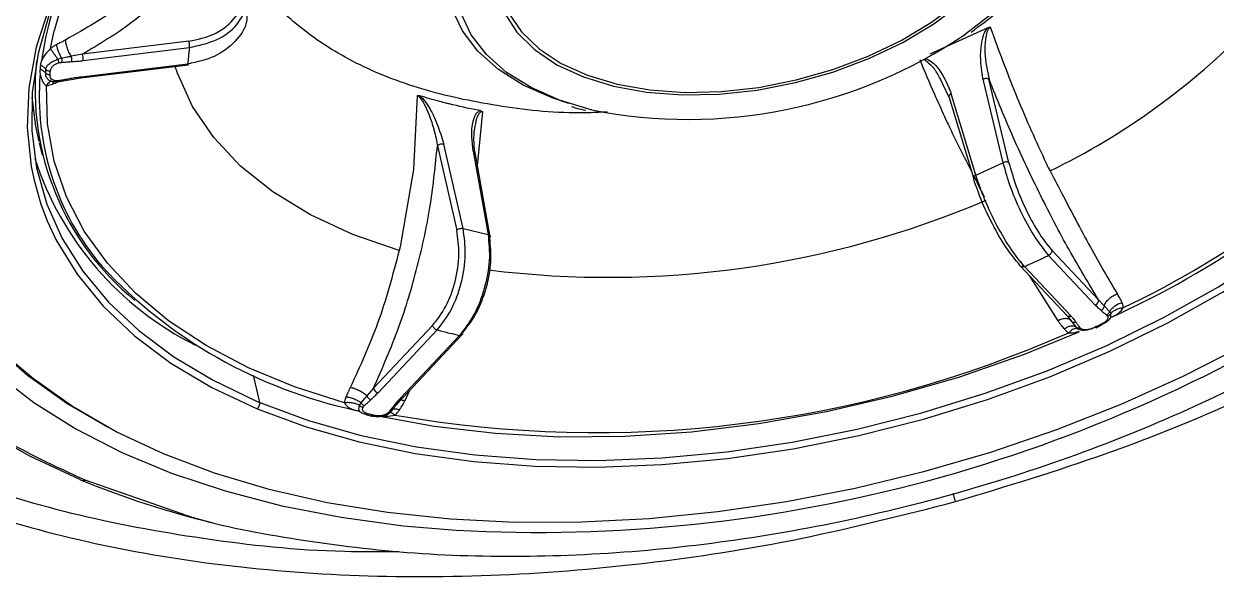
# Model space of a CAD drawing. Extents: x 939 to 1039, y 781 to 934.
# Drawn here: x 959.166 to 962.249, y 868.521 to 869.975 of the extents above; entities that cross this region are included whole.
import ezdxf

# ---------------------------------------------------------------- set-up
doc = ezdxf.new("R2010")
doc.units = 0
doc.header["$MEASUREMENT"] = 0
doc.layers.add('1', color=4, linetype='Continuous')

# ---------------------------------------------------------------- blocks, each defined once
blk = doc.blocks.new('Envoy')
at = {"layer": '1', "color": 3, "linetype": 'Continuous', "lineweight": 25}
for p, q in [((20.5813, 70.7363), (20.5908, 70.7822)), ((23.0044, 70.79), (22.8547, 70.7214)), ((20.9396, 70.7551), (20.6643, 70.7214)), ((20.6007, 70.7087), (20.6102, 70.712)), ((20.6643, 70.7214), (20.6352, 70.7163)), ((20.6658, 70.7052), (20.9411, 70.7389)), ((20.6603, 70.6603), (20.9383, 70.6943)), ((20.9364, 70.6963), (20.6611, 70.6626)), ((20.5833, 70.6515), (20.5831, 70.6516)), ((20.5958, 70.6505), (20.6045, 70.6512)), ((20.6045, 70.6512), (20.6301, 70.6557)), ((20.6298, 70.6556), (20.6603, 70.6603)), ((20.6603, 70.6603), (20.6601, 70.6603)), ((22.9046, 70.6094), (22.8803, 70.6602)), ((22.9921, 70.657), (23.0437, 70.4413)), ((23.0595, 70.4411), (23.0078, 70.6568)), ((20.5739, 70.645), (20.5708, 70.6404)), ((22.9739, 70.4093), (22.9103, 70.6195)), ((21.5296, 70.6144), (21.5196, 70.4237)), ((21.5359, 70.6142), (21.544, 70.6069)), ((22.9046, 70.6094), (22.9682, 70.3992)), ((21.6852, 70.4333), (21.6993, 70.5729)), ((20.5523, 70.4929), (20.5604, 70.4603)), ((21.5818, 70.485), (21.6318, 70.2672)), ((21.6482, 70.2714), (21.5982, 70.4892)), ((21.674, 70.4707), (21.7128, 70.2558)), ((21.7184, 70.2498), (21.6791, 70.4676)), ((22.9739, 70.4093), (23.0437, 70.4413)), ((21.5196, 70.4237), (21.4854, 70.2241)), ((23.1611, 70.4289), (23.1659, 70.4201)), ((21.6482, 70.2714), (21.7128, 70.2558)), ((21.4854, 70.2241), (21.4831, 70.2142)), ((23.1619, 70.2016), (23.2826, 70.0733)), ((23.2907, 70.0872), (23.1701, 70.2155)), ((23.0883, 70.1746), (23.2101, 70.0451)), ((23.2202, 70.0447), (23.0995, 70.173)), ((23.1118, 70.1496), (23.1859, 70.0326)), ((23.3054, 70.0715), (23.2907, 70.0872)), ((23.3054, 70.0715), (23.3194, 70.0569)), ((23.2107, 70.0449), (23.2202, 70.0325)), ((23.3194, 70.0569), (23.3224, 70.0514)), ((21.5692, 70.0204), (21.4164, 69.8581)), ((21.4283, 69.8466), (21.5811, 70.009)), ((23.2186, 70.006), (23.2139, 70.0018)), ((23.2202, 70.0325), (23.2244, 70.0268)), ((23.2224, 70.0303), (23.2243, 70.0268)), ((23.2244, 70.0268), (23.2319, 70.0167)), ((23.2319, 70.0167), (23.2369, 70.0122)), ((23.2845, 70.0147), (23.2982, 70.021)), ((21.6388, 69.995), (21.486, 69.8327)), ((21.4922, 69.8339), (21.6462, 69.9974)), ((21.1224, 69.8217), (21.1061, 69.8919)), ((21.4164, 69.8581), (21.3994, 69.8385)), ((21.4982, 69.8263), (21.5106, 69.8534)), ((21.3839, 69.8209), (21.3802, 69.8142)), ((21.3994, 69.8385), (21.3839, 69.8209)), ((21.4764, 69.8155), (21.4923, 69.834)), ((21.383, 69.7965), (21.3833, 69.7963)), ((21.3994, 69.7894), (21.4121, 69.7863)), ((21.459, 69.7951), (21.4649, 69.8014)), ((21.4649, 69.8014), (21.4746, 69.8146)), ((20.9189, 69.5344), (20.6716, 69.6203))]:
    blk.add_line(p, q, dxfattribs=at)
at = {"layer": '1', "color": 3, "linetype": 'Continuous', "lineweight": 25, "flags": 128}
for points in [[(21.4992, 71.7303), (21.3922, 71.6728), (21.26, 71.5931), (21.1363, 71.5083), (21.0223, 71.419), (20.9185, 71.3257), (20.8259, 71.2293), (20.745, 71.1303), (20.6765, 71.0295), (20.6208, 70.9277), (20.5784, 70.8255), (20.5495, 70.7236), (20.5343, 70.6229), (20.533, 70.524), (20.5455, 70.4276), (20.5719, 70.3345), (20.6118, 70.2453), (20.665, 70.1606), (20.7311, 70.0811), (20.8097, 70.0073), (20.9001, 69.9397), (21.0018, 69.8789), (21.114, 69.8252)], [(20.4409, 69.896), (20.5383, 69.8215), (20.6468, 69.7535), (20.7659, 69.6925), (20.8948, 69.6389), (21.0329, 69.5928), (21.1792, 69.5547), (21.3329, 69.5247), (21.4931, 69.503), (21.6307, 69.4914)], [(21.0668, 71.4559), (20.9543, 71.3609), (20.8533, 71.2622), (20.7647, 71.1606), (20.689, 71.0567), (20.6268, 70.9514), (20.5786, 70.8454), (20.5448, 70.7396), (20.5256, 70.6349), (20.5212, 70.5318), (20.5316, 70.4314), (20.539, 70.3959)], [(20.7303, 69.7569), (20.624, 69.8187), (20.5223, 69.8909), (20.4325, 69.9695), (20.355, 70.0541), (20.2905, 70.1441), (20.2392, 70.239), (20.2014, 70.3383), (20.1775, 70.4412), (20.1676, 70.5473), (20.1717, 70.6557), (20.1897, 70.7659), (20.2217, 70.8772), (20.2673, 70.9888), (20.3264, 71.1002), (20.3984, 71.2106), (20.4831, 71.3193), (20.491, 71.3286)], [(21.9808, 70.5779), (21.9796, 70.5781), (21.8972, 70.6029), (21.8238, 70.6353), (21.7607, 70.6748), (21.7088, 70.7207), (21.6691, 70.7721), (21.6423, 70.8283), (21.6289, 70.8882), (21.629, 70.9509), (21.6427, 71.0152), (21.6698, 71.0801), (21.7097, 71.1445), (21.7617, 71.2072)], [(21.9218, 70.594), (21.8784, 70.6085), (21.8036, 70.6418), (21.7394, 70.6823), (21.6866, 70.7293), (21.6464, 70.782), (21.6192, 70.8395), (21.6057, 70.9007), (21.606, 70.9648), (21.6201, 71.0305), (21.6478, 71.0968), (21.6886, 71.1626), (21.7202, 71.2025)], [(21.8473, 71.1866), (21.7984, 71.127), (21.7621, 71.0657), (21.7393, 71.0041), (21.7304, 70.9435), (21.7356, 70.8849), (21.7547, 70.8297), (21.7874, 70.7789), (21.8331, 70.7335), (21.8907, 70.6946), (21.9591, 70.6629), (22.037, 70.639), (22.1227, 70.6234), (22.2145, 70.6165), (22.3105, 70.6184), (22.4088, 70.629), (22.5074, 70.6481), (22.6042, 70.6754), (22.6973, 70.7103), (22.7849, 70.752), (22.865, 70.7998), (22.9361, 70.8526), (22.9967, 70.9094)], [(21.8489, 71.1786), (21.8022, 71.1199), (21.7681, 71.0597), (21.7471, 70.9993), (21.7396, 70.9399), (21.746, 70.8827), (21.7659, 70.8289), (21.7991, 70.7795), (21.8448, 70.7354), (21.9021, 70.6977), (21.9699, 70.6671), (22.0468, 70.6441), (22.1313, 70.6293), (22.2216, 70.623), (22.316, 70.6252), (22.4124, 70.6359), (22.5091, 70.655), (22.604, 70.682), (22.6953, 70.7164), (22.781, 70.7574), (22.8595, 70.8044), (22.9292, 70.8562), (22.9887, 70.9119)], [(23.0822, 70.8887), (23.0188, 70.8288), (22.9468, 70.7737)], [(21.4831, 70.2142), (21.3628, 70.2559), (21.2535, 70.3066), (21.1566, 70.3657), (21.0729, 70.4326), (21.0034, 70.5065), (20.9488, 70.5868), (20.9097, 70.6724), (20.9038, 70.6901)], [(21.3414, 69.8205), (21.2126, 69.8618), (21.0933, 69.9112), (20.9844, 69.9684), (20.8869, 70.0328), (20.8014, 70.104), (20.7286, 70.1815), (20.669, 70.2646), (20.6231, 70.3528), (20.5914, 70.4453), (20.5739, 70.5414), (20.5708, 70.6404)], [(20.5334, 70.6107), (20.5429, 70.5356), (20.5515, 70.4961)], [(20.539, 70.3959), (20.5568, 70.3343), (20.5732, 70.291)], [(20.5732, 70.291), (20.5964, 70.2413), (20.6504, 70.153), (20.7181, 70.0702), (20.7991, 69.9935), (20.8929, 69.9234), (20.9986, 69.8606), (21.1155, 69.8054)], [(21.1155, 69.8054), (21.2427, 69.7583), (21.3792, 69.7196), (21.524, 69.6897), (21.6759, 69.6688), (21.8339, 69.657), (21.9967, 69.6545), (22.1631, 69.6612), (22.3318, 69.677), (22.5015, 69.702), (22.671, 69.7358), (22.8389, 69.7783), (23.0039, 69.829), (23.1649, 69.8877), (23.3206, 69.9539), (23.4698, 70.027), (23.6113, 70.1065), (23.7442, 70.1918), (23.8673, 70.2823)], [(21.1224, 69.8217), (21.2487, 69.7749), (21.3843, 69.7365), (21.5281, 69.7068), (21.679, 69.6861), (21.8359, 69.6743), (21.9976, 69.6718), (22.1629, 69.6784), (22.3304, 69.6942), (22.499, 69.719), (22.6673, 69.7526), (22.8341, 69.7948), (22.998, 69.8452), (23.1579, 69.9035), (23.3125, 69.9691), (23.4607, 70.0418), (23.6013, 70.1207), (23.7332, 70.2055), (23.8555, 70.2953)], [(23.6628, 69.967), (23.5088, 69.8884), (23.3484, 69.8161), (23.1824, 69.7507), (23.012, 69.6925), (22.8381, 69.6419), (22.6618, 69.5992), (22.4843, 69.5646), (22.3065, 69.5385), (22.1297, 69.5208), (21.9548, 69.5118), (21.783, 69.5114), (21.6153, 69.5198), (21.4528, 69.5368), (21.2964, 69.5623), (21.1471, 69.5963), (21.0059, 69.6384), (20.8735, 69.6884), (20.7509, 69.746), (20.6386, 69.8109), (20.5376, 69.8826), (20.4802, 69.9308)], [(20.6572, 69.6227), (20.5278, 69.6826), (20.4086, 69.7496), (20.3002, 69.8234), (20.2032, 69.9035), (20.118, 69.9897), (20.0452, 70.0813), (20.0232, 70.1137)], [(21.4373, 69.7857), (21.5738, 69.7605), (21.7323, 69.7418), (21.8968, 69.7331), (22.0661, 69.7345), (22.2386, 69.7458), (22.413, 69.767), (22.5877, 69.798), (22.7613, 69.8384), (22.9323, 69.888), (23.0993, 69.9462), (23.2412, 70.0041)]]:
    blk.add_lwpolyline(points, dxfattribs=at)
at = {"layer": '1', "color": 3, "linetype": 'Continuous', "lineweight": 25}
for centre, radius, start, end in [((21.6983, 70.4819), 1.1475, 134.8417, 164.8295), ((24.7379, 71.8872), 1.522, 210.1566, 226.0102), ((21.4197, 70.5829), 0.8699, 156.293, 171.8991), ((22.2303, 71.8274), 1.2742, 258.7036, 304.2153), ((22.3512, 72.0899), 1.858, 296.0083, 315.6985), ((20.6103, 70.7082), 0.0556, 356.8938, 13.7092), ((21.2454, 70.6299), 0.7038, 173.8992, 230.7192), ((21.3363, 70.6031), 0.786, 173.4122, 174.0995), ((21.2301, 70.6135), 0.6778, 175.1727, 220.5072), ((20.6588, 70.6622), 0.00237, 306.7729, 11.8802), ((22.3483, 72.1932), 2.3624, 294.4065, 315.5463), ((22.3679, 72.1569), 2.3117, 295.2922, 315.6311), ((21.3248, 70.7069), 0.8242, 198.0379, 243.4844), ((22.0235, 72.6403), 2.4953, 262.8684, 293.0427), ((21.6317, 71.027), 1.2529, 222.9566, 257.8825), ((21.8401, 73.3677), 3.8819, 266.908, 303.2437), ((23.2775, 70.0856), 0.0133, 292.5675, 6.751), ((21.9931, 72.759), 3.0153, 260.0505, 293.8829), ((21.433, 69.8635), 0.0175, 198.0514, 254.2676), ((21.9135, 71.7047), 2.0425, 246.9554, 247.2117), ((21.1064, 69.8188), 0.0162, 303.9921, 10.0711), ((20.667, 69.6373), 0.0176, 236.1505, 285.2415), ((21.5508, 71.7829), 2.3378, 247.527, 256.4742)]:
    blk.add_arc(centre, radius, start, end, dxfattribs=at)
for points, knots in [([(22.9211, 69.5652), (23.0521, 69.6047), (23.3142, 69.6838), (23.6879, 69.8379), (24.0393, 70.0147), (24.3615, 70.214), (24.6492, 70.4317), (24.8974, 70.6641), (25.1019, 70.9073), (25.2591, 71.1571), (25.3667, 71.4093), (25.4215, 71.6593), (25.4273, 71.904), (25.3868, 72.0576), (25.3665, 72.1344)], [0, 0, 0, 0, 0.083334, 0.166667, 0.25, 0.333333, 0.416667, 0.5, 0.583333, 0.666667, 0.75, 0.833333, 0.916667, 1, 1, 1, 1]), ([(20.6716, 69.6203), (20.5949, 69.6559), (20.4415, 69.7272), (20.2535, 69.8624), (20.1007, 70.0155), (19.9883, 70.186), (19.9176, 70.3704), (19.89, 70.5657), (19.9059, 70.7685), (19.965, 70.9754), (20.0662, 71.1829), (20.2085, 71.3871), (20.3866, 71.5857), (20.5343, 71.7092), (20.6081, 71.771)], [0, 0, 0, 0, 0.083333, 0.166667, 0.25, 0.333333, 0.416667, 0.5, 0.583334, 0.666667, 0.75, 0.833334, 0.916666, 1, 1, 1, 1]), ([(20.1602, 70.6838), (20.1602, 70.6848), (20.1619, 70.7191), (20.1764, 70.7881), (20.2045, 70.8903), (20.2458, 70.9932), (20.2984, 71.0959), (20.3623, 71.198), (20.4373, 71.299), (20.5228, 71.3983), (20.6187, 71.4954), (20.7095, 71.5771), (20.7699, 71.6256), (20.7923, 71.6436)], [0, 0, 0, 0, 0.00333, 0.108256, 0.212804, 0.316999, 0.420914, 0.524631, 0.628222, 0.731745, 0.835239, 0.938729, 1, 1, 1, 1]), ([(21.0479, 71.1348), (21.0287, 71.0934), (20.9903, 71.0104), (20.9019, 70.8992), (20.7948, 70.7996), (20.7078, 70.7475), (20.6643, 70.7214)], [0, 0, 0, 0, 0.249723, 0.499628, 0.749751, 1, 1, 1, 1]), ([(19.332, 71.0284), (19.3268, 71.0064), (19.3017, 70.9026), (19.3085, 70.7222), (19.3543, 70.4925), (19.4551, 70.2773), (19.6041, 70.0799), (19.8001, 69.9037), (20.0395, 69.7518), (20.3182, 69.6269), (20.6311, 69.5303), (20.9742, 69.4666), (21.2604, 69.4351), (21.4349, 69.4362), (21.4817, 69.4365)], [0, 0, 0, 0, 0.025186, 0.119226, 0.213267, 0.307307, 0.401348, 0.495388, 0.589429, 0.683469, 0.777509, 0.87155, 0.96559, 1, 1, 1, 1]), ([(20.8918, 70.9689), (20.852, 70.927), (20.7749, 70.8459), (20.6714, 70.7874), (20.6213, 70.7591)], [0, 0, 0, 0, 0.515455, 1, 1, 1, 1]), ([(22.021, 70.5723), (22.0019, 70.5714), (21.9071, 70.5667), (21.7467, 70.5839), (21.5492, 70.6243), (21.3767, 70.6904), (21.2357, 70.7782), (21.1359, 70.8717), (21.101, 70.9409), (21.087, 70.9688)], [0, 0, 0, 0, 0.042584, 0.211371, 0.380157, 0.548944, 0.717732, 0.886519, 1, 1, 1, 1]), ([(20.9396, 70.7551), (20.9618, 70.7599), (21.0065, 70.7697), (21.0575, 70.8091), (21.0886, 70.861), (21.0869, 70.8995), (21.0861, 70.9187)], [0, 0, 0, 0, 0.2474552, 0.4991495, 0.7511763, 1, 1, 1, 1]), ([(22.9618, 70.7788), (22.9841, 70.7953), (23.0294, 70.8287), (23.0705, 70.8673), (23.0903, 70.8885), (23.0925, 70.8908)], [0, 0, 0, 0, 0.464252, 0.940719, 1, 1, 1, 1]), ([(20.9411, 70.7389), (20.9647, 70.7441), (21.0121, 70.7546), (21.0682, 70.796), (21.085, 70.8335), (21.0934, 70.8523)], [0, 0, 0, 0, 0.33332, 0.666055, 1, 1, 1, 1]), ([(21.0894, 70.8243), (21.0893, 70.8184), (21.0891, 70.793), (21.0609, 70.7527), (21.0081, 70.7119), (20.9603, 70.7015), (20.9364, 70.6963)], [0, 0, 0, 0, 0.09121, 0.39386, 0.696082, 1, 1, 1, 1]), ([(22.9921, 70.657), (22.9882, 70.6839), (22.983, 70.7196), (22.9906, 70.762), (22.9965, 70.7795), (23.0017, 70.7866), (23.0041, 70.7899)], [0, 0, 0, 0, 0.621774, 0.824881, 0.919678, 1, 1, 1, 1]), ([(23.0118, 70.7917), (23.0108, 70.791), (23.0086, 70.7896), (23.0052, 70.785), (23.0011, 70.7754), (22.9973, 70.7547), (22.9963, 70.713), (23.0032, 70.6793), (23.0079, 70.6568)], [0, 0, 0, 0, 0.02599, 0.053011, 0.111366, 0.235127, 0.4903, 1, 1, 1, 1]), ([(23.0044, 70.79), (23.0056, 70.7906), (23.0081, 70.7916), (23.0106, 70.7917), (23.0118, 70.7917)], [0, 0, 0, 0, 0.52933, 1, 1, 1, 1]), ([(23.02, 70.7684), (23.0185, 70.7728), (23.0157, 70.7805), (23.013, 70.7883), (23.0118, 70.7917)], [0, 0, 0, 0, 0.5598023, 1, 1, 1, 1]), ([(20.5978, 70.7467), (20.5947, 70.745), (20.5891, 70.7418), (20.5837, 70.738), (20.5813, 70.7363)], [0, 0, 0, 0, 0.558889, 1, 1, 1, 1]), ([(20.6213, 70.7591), (20.617, 70.7569), (20.6092, 70.7529), (20.6013, 70.7486), (20.5978, 70.7467)], [0, 0, 0, 0, 0.559851, 1, 1, 1, 1]), ([(20.6102, 70.712), (20.6085, 70.7152), (20.6051, 70.7217), (20.6012, 70.7314), (20.5985, 70.7402), (20.598, 70.7446), (20.5978, 70.7467)], [0, 0, 0, 0, 0.245087, 0.500022, 0.754921, 1, 1, 1, 1]), ([(20.6352, 70.7163), (20.633, 70.7199), (20.6287, 70.7273), (20.624, 70.7394), (20.6211, 70.7508), (20.6213, 70.7564), (20.6213, 70.7591)], [0, 0, 0, 0, 0.243107, 0.500013, 0.7569, 1, 1, 1, 1]), ([(20.9411, 70.7389), (20.9411, 70.7399), (20.9413, 70.742), (20.941, 70.7464), (20.9404, 70.7511), (20.9398, 70.7537), (20.9396, 70.7551)], [0, 0, 0, 0, 0.249979, 0.499985, 0.750016, 1, 1, 1, 1]), ([(23.1611, 70.4289), (23.1353, 70.4849), (23.0837, 70.597), (23.0412, 70.7113), (23.02, 70.7684)], [0, 0, 0, 0, 0.500222, 1, 1, 1, 1]), ([(20.5813, 70.7363), (20.5768, 70.7312), (20.5665, 70.7198), (20.5614, 70.7106), (20.5585, 70.7055)], [0, 0, 0, 0, 0.445943, 1, 1, 1, 1]), ([(20.6007, 70.7087), (20.5987, 70.7115), (20.5947, 70.7172), (20.5891, 70.725), (20.5844, 70.7318), (20.5823, 70.7348), (20.5813, 70.7363)], [0, 0, 0, 0, 0.249559, 0.505321, 0.758278, 1, 1, 1, 1]), ([(20.6102, 70.712), (20.6103, 70.711), (20.6105, 70.7088), (20.6105, 70.7056), (20.6104, 70.7028), (20.6101, 70.7013), (20.61, 70.7006)], [0, 0, 0, 0, 0.245211, 0.499982, 0.754711, 1, 1, 1, 1]), ([(20.6102, 70.712), (20.6149, 70.7129), (20.6232, 70.7143), (20.6315, 70.7157), (20.6352, 70.7163)], [0, 0, 0, 0, 0.559137, 1, 1, 1, 1]), ([(20.6352, 70.7163), (20.6353, 70.7151), (20.6357, 70.7126), (20.6358, 70.7087), (20.6356, 70.705), (20.6353, 70.7032), (20.6351, 70.7024)], [0, 0, 0, 0, 0.243061, 0.5, 0.757037, 1, 1, 1, 1]), ([(20.9411, 70.7389), (20.94, 70.7309), (20.938, 70.7167), (20.9369, 70.7025), (20.9364, 70.6963)], [0, 0, 0, 0, 0.560084, 1, 1, 1, 1]), ([(20.5545, 70.6839), (20.5543, 70.6818), (20.554, 70.6775), (20.5545, 70.6729), (20.5547, 70.6705)], [0, 0, 0, 0, 0.473272, 1, 1, 1, 1]), ([(20.5682, 70.6735), (20.5663, 70.6755), (20.5624, 70.6796), (20.5571, 70.6824), (20.5545, 70.6839)], [0, 0, 0, 0, 0.502799, 1, 1, 1, 1]), ([(20.5585, 70.7055), (20.5578, 70.7035), (20.5564, 70.6996), (20.5558, 70.6954), (20.5555, 70.6932)], [0, 0, 0, 0, 0.497184, 1, 1, 1, 1]), ([(20.5692, 70.6828), (20.5671, 70.6851), (20.5632, 70.6892), (20.5579, 70.692), (20.5555, 70.6932)], [0, 0, 0, 0, 0.560556, 1, 1, 1, 1]), ([(20.5692, 70.6828), (20.569, 70.6811), (20.5687, 70.678), (20.5684, 70.6749), (20.5682, 70.6735)], [0, 0, 0, 0, 0.559833, 1, 1, 1, 1]), ([(20.5692, 70.6828), (20.5698, 70.6853), (20.5712, 70.6907), (20.5784, 70.6979), (20.5894, 70.7039), (20.5972, 70.7072), (20.6007, 70.7087)], [0, 0, 0, 0, 0.234265, 0.52372, 0.785825, 1, 1, 1, 1]), ([(20.5692, 70.6828), (20.57, 70.6821), (20.5714, 70.6806), (20.5745, 70.6791), (20.5779, 70.6783), (20.5802, 70.6784), (20.5813, 70.6784)], [0, 0, 0, 0, 0.244483, 0.4999534, 0.7553275, 1, 1, 1, 1]), ([(20.5813, 70.6784), (20.5819, 70.6811), (20.583, 70.6862), (20.5887, 70.6928), (20.5957, 70.6973), (20.6005, 70.6988), (20.6028, 70.6995)], [0, 0, 0, 0, 0.332997, 0.622091, 0.821485, 1, 1, 1, 1]), ([(20.6007, 70.7087), (20.6009, 70.7077), (20.6014, 70.7057), (20.6022, 70.7023), (20.6025, 70.7006), (20.6028, 70.6995)], [0, 0, 0, 0, 0.27731, 0.562063, 1, 1, 1, 1]), ([(20.6028, 70.6995), (20.6041, 70.6998), (20.6065, 70.7003), (20.6089, 70.7005), (20.61, 70.7006)], [0, 0, 0, 0, 0.559635, 1, 1, 1, 1]), ([(20.61, 70.7006), (20.6147, 70.701), (20.623, 70.7016), (20.6314, 70.7021), (20.6351, 70.7024)], [0, 0, 0, 0, 0.560012, 1, 1, 1, 1]), ([(20.6351, 70.7024), (20.6408, 70.7028), (20.651, 70.7035), (20.6613, 70.7047), (20.6658, 70.7052)], [0, 0, 0, 0, 0.5599345, 1, 1, 1, 1]), ([(20.9355, 70.6941), (20.9356, 70.6941), (20.936, 70.6941), (20.9363, 70.6955), (20.9364, 70.6963)], [0, 0, 0, 0, 0.3855644, 1, 1, 1, 1]), ([(22.8286, 70.7079), (22.8411, 70.6783), (22.8616, 70.6293), (22.8887, 70.5696), (22.9194, 70.5029), (22.9433, 70.4564), (22.9618, 70.4202)], [0, 0, 0, 0, 0.309731, 0.510699, 0.618456, 1, 1, 1, 1]), ([(22.8425, 70.7058), (22.8428, 70.7067), (22.8434, 70.7085), (22.8442, 70.7102), (22.8447, 70.711)], [0, 0, 0, 0, 0.499964, 1, 1, 1, 1]), ([(22.8803, 70.6602), (22.8791, 70.663), (22.8735, 70.6753), (22.8611, 70.6912), (22.8478, 70.7017), (22.8425, 70.7058)], [0, 0, 0, 0, 0.151279, 0.665992, 1, 1, 1, 1]), ([(22.8447, 70.711), (22.8508, 70.7074), (22.8652, 70.6991), (22.8897, 70.6694), (22.9018, 70.6401), (22.9103, 70.6195)], [0, 0, 0, 0, 0.1821946, 0.4251312, 1, 1, 1, 1]), ([(20.5547, 70.6705), (20.5563, 70.6639), (20.5588, 70.6538), (20.5657, 70.6439), (20.5695, 70.6413), (20.5708, 70.6404)], [0, 0, 0, 0, 0.553022, 0.839399, 1, 1, 1, 1]), ([(20.5682, 70.6735), (20.5689, 70.6728), (20.5704, 70.6713), (20.5735, 70.6698), (20.5769, 70.669), (20.5791, 70.6691), (20.5803, 70.6692)], [0, 0, 0, 0, 0.244746, 0.49997, 0.755341, 1, 1, 1, 1]), ([(20.5682, 70.6735), (20.5683, 70.671), (20.5683, 70.6657), (20.5732, 70.6579), (20.5822, 70.6515), (20.5903, 70.6511), (20.5944, 70.6509)], [0, 0, 0, 0, 0.229943, 0.473903, 0.730934, 1, 1, 1, 1]), ([(20.5832, 70.6514), (20.5816, 70.6508), (20.5782, 70.6495), (20.5754, 70.6465), (20.5739, 70.645)], [0, 0, 0, 0, 0.494543, 1, 1, 1, 1]), ([(20.5977, 70.6529), (20.5958, 70.653), (20.5919, 70.6532), (20.587, 70.6551), (20.5828, 70.6582), (20.5802, 70.6631), (20.5802, 70.6671), (20.5803, 70.6692)], [0, 0, 0, 0, 0.150628, 0.314259, 0.496069, 0.733682, 1, 1, 1, 1]), ([(20.5803, 70.6692), (20.5804, 70.6709), (20.5808, 70.674), (20.5811, 70.6771), (20.5813, 70.6784)], [0, 0, 0, 0, 0.56004, 1, 1, 1, 1]), ([(20.5905, 70.6518), (20.59, 70.6513), (20.5881, 70.6499), (20.5873, 70.6468), (20.5867, 70.6445)], [0, 0, 0, 0, 0.293503, 1, 1, 1, 1]), ([(20.5867, 70.6445), (20.591, 70.6462), (20.5962, 70.6482), (20.6013, 70.6506), (20.6021, 70.651)], [0, 0, 0, 0, 0.844328, 1, 1, 1, 1]), ([(20.5944, 70.6509), (20.5947, 70.6507), (20.5952, 70.6503), (20.5961, 70.6505), (20.597, 70.6513), (20.5974, 70.6524), (20.5977, 70.6529)], [0, 0, 0, 0, 0.246545, 0.49987, 0.753554, 1, 1, 1, 1]), ([(20.6048, 70.6535), (20.6035, 70.6533), (20.6011, 70.653), (20.5987, 70.6529), (20.5977, 70.6529)], [0, 0, 0, 0, 0.559584, 1, 1, 1, 1]), ([(20.6037, 70.6524), (20.6039, 70.652), (20.6042, 70.6512), (20.6046, 70.6511), (20.6048, 70.6518), (20.6048, 70.653), (20.6048, 70.6535)], [0, 0, 0, 0, 0.245203, 0.500045, 0.754689, 1, 1, 1, 1]), ([(20.6302, 70.6579), (20.6255, 70.6571), (20.617, 70.6556), (20.6086, 70.6542), (20.6048, 70.6535)], [0, 0, 0, 0, 0.559964, 1, 1, 1, 1]), ([(20.6299, 70.6557), (20.63, 70.6558), (20.6302, 70.656), (20.6302, 70.6573), (20.6302, 70.6579)], [0, 0, 0, 0, 0.4976334, 1, 1, 1, 1]), ([(20.6611, 70.6626), (20.6554, 70.6619), (20.6451, 70.6605), (20.6347, 70.6587), (20.6302, 70.6579)], [0, 0, 0, 0, 0.559964, 1, 1, 1, 1]), ([(23.0078, 70.6568), (23.007, 70.6573), (23.0053, 70.6585), (23.0011, 70.659), (22.9965, 70.6586), (22.9935, 70.6576), (22.9921, 70.657)], [0, 0, 0, 0, 0.2499518, 0.4999709, 0.7499488, 1, 1, 1, 1]), ([(23.2907, 70.0872), (23.2653, 70.1295), (23.2143, 70.2142), (23.1405, 70.356), (23.0702, 70.5043), (23.0286, 70.6059), (23.0079, 70.6568)], [0, 0, 0, 0, 0.24935, 0.49915, 0.749375, 1, 1, 1, 1]), ([(20.5708, 70.6404), (20.5737, 70.6409), (20.5788, 70.6417), (20.5843, 70.6437), (20.5867, 70.6445)], [0, 0, 0, 0, 0.560857, 1, 1, 1, 1]), ([(22.9103, 70.6195), (22.9096, 70.6191), (22.9083, 70.6184), (22.9062, 70.6168), (22.9042, 70.6144), (22.9035, 70.6121), (22.9038, 70.6104), (22.9043, 70.6097), (22.9046, 70.6094)], [0, 0, 0, 0, 0.1242075, 0.2487518, 0.499979, 0.7513575, 0.8758391, 1, 1, 1, 1]), ([(21.5296, 70.6144), (21.5306, 70.6146), (21.5326, 70.615), (21.5347, 70.6145), (21.5359, 70.6142)], [0, 0, 0, 0, 0.471845, 1, 1, 1, 1]), ([(21.5409, 70.6039), (21.5391, 70.6063), (21.5366, 70.6097), (21.5325, 70.6131), (21.5306, 70.614), (21.5296, 70.6144)], [0, 0, 0, 0, 0.550434, 0.77516, 1, 1, 1, 1]), ([(21.6923, 70.576), (21.6907, 70.5763), (21.6635, 70.5813), (21.634, 70.5877), (21.6015, 70.5958), (21.5756, 70.6024), (21.5532, 70.6091), (21.5359, 70.6142)], [0, 0, 0, 0, 0.0291629, 0.499325, 0.5526836, 0.6539236, 1, 1, 1, 1]), ([(21.5409, 70.6039), (21.5415, 70.6045), (21.5427, 70.6056), (21.5435, 70.6065), (21.544, 70.6069)], [0, 0, 0, 0, 0.499992, 1, 1, 1, 1]), ([(21.5409, 70.6039), (21.5409, 70.6038), (21.5413, 70.6033), (21.5426, 70.6014), (21.5532, 70.5843), (21.5626, 70.5599), (21.5707, 70.5341), (21.5755, 70.5167), (21.5792, 70.5014), (21.5811, 70.4895), (21.5818, 70.485)], [0, 0, 0, 0, 0.0015082, 0.0145158, 0.0520709, 0.4503908, 0.6125237, 0.6983807, 0.8869841, 1, 1, 1, 1]), ([(21.544, 70.6069), (21.5491, 70.6001), (21.5612, 70.5842), (21.5816, 70.544), (21.5914, 70.5118), (21.5982, 70.4892)], [0, 0, 0, 0, 0.182771, 0.425646, 1, 1, 1, 1]), ([(21.674, 70.4707), (21.6715, 70.496), (21.6682, 70.5295), (21.6777, 70.5607), (21.6843, 70.5719), (21.6898, 70.5747), (21.6923, 70.576)], [0, 0, 0, 0, 0.622811, 0.825455, 0.920074, 1, 1, 1, 1]), ([(21.6993, 70.5729), (21.6982, 70.5729), (21.6959, 70.573), (21.6922, 70.5712), (21.6871, 70.5657), (21.6812, 70.5518), (21.6792, 70.5382), (21.678, 70.5296)], [0, 0, 0, 0, 0.056936, 0.116187, 0.244344, 0.51578, 1, 1, 1, 1]), ([(21.6923, 70.576), (21.6936, 70.5757), (21.696, 70.5751), (21.6982, 70.5736), (21.6993, 70.5729)], [0, 0, 0, 0, 0.514279, 1, 1, 1, 1]), ([(21.9285, 70.5867), (21.9327, 70.5852), (21.9441, 70.581), (21.9571, 70.5785), (21.9653, 70.5769)], [0, 0, 0, 0, 0.368658, 1, 1, 1, 1]), ([(21.678, 70.5296), (21.6777, 70.5283), (21.6739, 70.5098), (21.6757, 70.4887), (21.6774, 70.4691)], [0, 0, 0, 0, 0.070512, 1, 1, 1, 1]), ([(21.4164, 69.8581), (21.4394, 69.9102), (21.4836, 70.0105), (21.5321, 70.1726), (21.5662, 70.3307), (21.5767, 70.4351), (21.5818, 70.485)], [0, 0, 0, 0, 0.269384, 0.51771, 0.769484, 1, 1, 1, 1]), ([(21.5982, 70.4892), (21.5976, 70.4893), (21.5963, 70.4895), (21.5933, 70.4895), (21.5894, 70.4889), (21.5858, 70.4876), (21.5832, 70.4862), (21.5823, 70.4854), (21.5818, 70.485)], [0, 0, 0, 0, 0.124183, 0.248686, 0.500063, 0.751338, 0.875877, 1, 1, 1, 1]), ([(21.6774, 70.4617), (21.6781, 70.4626), (21.6795, 70.4644), (21.6794, 70.4671), (21.6776, 70.4694), (21.6752, 70.4703), (21.674, 70.4707)], [0, 0, 0, 0, 0.2500548, 0.5000471, 0.7500016, 1, 1, 1, 1]), ([(19.3179, 70.453), (19.3482, 70.3789), (19.4087, 70.2309), (19.5635, 70.0308), (19.7621, 69.8513), (20.0059, 69.6968), (20.2894, 69.5695), (20.6081, 69.4718), (20.9565, 69.4052), (21.3285, 69.3709), (21.718, 69.3694), (22.1179, 69.4014), (22.5224, 69.4637), (22.7882, 69.5313), (22.9211, 69.5652)], [0, 0, 0, 0, 0.083334, 0.166667, 0.25, 0.333333, 0.416667, 0.5, 0.583333, 0.666667, 0.75, 0.833334, 0.916667, 1, 1, 1, 1]), ([(23.0595, 70.4411), (23.0586, 70.4416), (23.0569, 70.4428), (23.0528, 70.4433), (23.0481, 70.4429), (23.0452, 70.4419), (23.0437, 70.4413)], [0, 0, 0, 0, 0.2499829, 0.499948, 0.7499468, 1, 1, 1, 1]), ([(23.0437, 70.4413), (23.0499, 70.4196), (23.0622, 70.3762), (23.0928, 70.3061), (23.128, 70.2428), (23.1506, 70.2154), (23.1619, 70.2016)], [0, 0, 0, 0, 0.249992, 0.499762, 0.749179, 1, 1, 1, 1]), ([(23.0595, 70.4411), (23.0651, 70.4209), (23.0765, 70.3803), (23.1051, 70.3143), (23.1381, 70.2543), (23.1594, 70.2284), (23.1701, 70.2155)], [0, 0, 0, 0, 0.247076, 0.497573, 0.74929, 1, 1, 1, 1]), ([(22.9738, 70.4093), (22.9732, 70.409), (22.9719, 70.4083), (22.9697, 70.4066), (22.9678, 70.4043), (22.9671, 70.402), (22.9674, 70.4003), (22.9679, 70.3996), (22.9682, 70.3992)], [0, 0, 0, 0, 0.1240869, 0.2486886, 0.5000661, 0.7513304, 0.8758188, 1, 1, 1, 1]), ([(22.9691, 70.4056), (22.9772, 70.3889), (22.9856, 70.3715), (22.9948, 70.3544), (22.9953, 70.3534), (22.9955, 70.3531), (22.9955, 70.353)], [0, 0, 0, 0, 0.9417392, 0.9825779, 0.9978594, 1, 1, 1, 1]), ([(23.0995, 70.173), (23.0882, 70.1867), (23.0654, 70.2141), (23.0287, 70.2765), (22.9955, 70.3456), (22.9811, 70.388), (22.9739, 70.4093)], [0, 0, 0, 0, 0.250002, 0.49977, 0.749185, 1, 1, 1, 1]), ([(23.1659, 70.4201), (23.1774, 70.3978), (23.1996, 70.355), (23.2343, 70.2889), (23.2689, 70.2244), (23.3047, 70.1607), (23.3276, 70.1221), (23.3391, 70.1028)], [0, 0, 0, 0, 0.197268, 0.380427, 0.600581, 0.800271, 1, 1, 1, 1]), ([(23.0869, 70.1773), (23.0763, 70.19), (23.055, 70.2154), (23.0203, 70.2741), (22.9887, 70.3392), (22.975, 70.3792), (22.9682, 70.3992)], [0, 0, 0, 0, 0.247064, 0.497563, 0.749281, 1, 1, 1, 1]), ([(19.2135, 70.0727), (19.2342, 70.0328), (19.2741, 69.9555), (19.3565, 69.8428), (19.4527, 69.7338), (19.5774, 69.6159), (19.7343, 69.4915), (19.931, 69.3626), (20.103, 69.2692), (20.2372, 69.2055), (20.3242, 69.167), (20.4194, 69.1283), (20.5164, 69.0921), (20.6169, 69.0579), (20.7103, 69.0291), (20.8143, 68.9999), (20.9233, 68.9726), (21.0367, 68.9481), (21.1468, 68.9275), (21.2517, 68.9108), (21.3658, 68.896), (21.4806, 68.8843), (21.598, 68.8757), (21.7122, 68.8706), (21.8673, 68.8679), (22.0643, 68.8725), (22.306, 68.8914), (22.5493, 68.9237), (22.7918, 68.9691), (23.0356, 69.028), (23.2723, 69.0982), (23.5106, 69.182), (23.6893, 69.255), (23.8188, 69.3131), (23.8967, 69.3497), (23.9787, 69.3899), (24.0645, 69.4341), (24.1412, 69.4756), (24.2065, 69.5124), (24.2653, 69.5465), (24.3447, 69.5943), (24.4542, 69.6636), (24.5616, 69.737), (24.6511, 69.8021), (24.7145, 69.8503), (24.7735, 69.8969), (24.8282, 69.9418), (24.8788, 69.9849), (24.9274, 70.0278), (25.0057, 70.0995), (25.1123, 70.2039), (25.1927, 70.296), (25.2337, 70.343)], [0, 0, 0, 0, 0.033378, 0.064657, 0.096586, 0.128198, 0.169514, 0.21043, 0.252351, 0.266272, 0.281077, 0.296768, 0.31335, 0.327575, 0.343643, 0.355809, 0.373859, 0.391111, 0.404048, 0.419859, 0.434254, 0.450263, 0.465709, 0.480588, 0.494898, 0.525751, 0.55607, 0.586686, 0.617892, 0.648244, 0.680286, 0.710143, 0.74314, 0.753415, 0.764437, 0.776205, 0.788718, 0.801976, 0.810345, 0.81828, 0.828922, 0.847318, 0.870517, 0.882195, 0.893354, 0.903994, 0.914116, 0.92372, 0.932806, 0.942476, 0.970649, 1, 1, 1, 1]), ([(21.5692, 70.0204), (21.5813, 70.0359), (21.6057, 70.0671), (21.6297, 70.1337), (21.6408, 70.2049), (21.6348, 70.2465), (21.6318, 70.2672)], [0, 0, 0, 0, 0.247774, 0.498659, 0.750222, 1, 1, 1, 1]), ([(21.5811, 70.009), (21.5941, 70.0257), (21.6201, 70.0591), (21.6458, 70.1297), (21.6574, 70.2051), (21.6513, 70.2493), (21.6482, 70.2714)], [0, 0, 0, 0, 0.250148, 0.499819, 0.749799, 1, 1, 1, 1]), ([(21.6317, 70.2672), (21.6322, 70.2676), (21.6332, 70.2684), (21.6356, 70.2698), (21.6378, 70.2705), (21.6393, 70.2709)], [0, 0, 0, 0, 0.248214, 0.497441, 1, 1, 1, 1]), ([(21.7128, 70.2558), (21.7149, 70.2339), (21.7192, 70.1902), (21.7053, 70.1154), (21.678, 70.0451), (21.6519, 70.0117), (21.6388, 69.995)], [0, 0, 0, 0, 0.250204, 0.500178, 0.749852, 1, 1, 1, 1]), ([(21.6393, 70.2709), (21.6408, 70.2713), (21.6432, 70.2717), (21.6462, 70.2717), (21.6475, 70.2715), (21.6482, 70.2714)], [0, 0, 0, 0, 0.502601, 0.751652, 1, 1, 1, 1]), ([(21.7128, 70.2558), (21.714, 70.2553), (21.7164, 70.2545), (21.7181, 70.2522), (21.7183, 70.2495), (21.7169, 70.2477), (21.7162, 70.2468)], [0, 0, 0, 0, 0.250022, 0.500091, 0.750065, 1, 1, 1, 1]), ([(24.2573, 70.2417), (24.1775, 70.1825), (24.0178, 70.0641), (23.7427, 69.906), (23.4475, 69.7659), (23.1343, 69.6473), (22.8093, 69.5518), (22.4778, 69.4812), (22.1455, 69.4367), (21.8183, 69.4193), (21.5008, 69.4282), (21.2024, 69.4671), (21.0072, 69.5036), (20.9209, 69.5337), (20.9189, 69.5344)], [0, 0, 0, 0, 0.090713, 0.181426, 0.27214, 0.362853, 0.453566, 0.544279, 0.634992, 0.725705, 0.816418, 0.907132, 0.997845, 1, 1, 1, 1]), ([(21.7162, 70.2468), (21.7182, 70.2265), (21.7222, 70.1857), (21.7089, 70.1154), (21.6833, 70.0489), (21.6585, 70.0175), (21.6462, 70.0018)], [0, 0, 0, 0, 0.247238, 0.497978, 0.749734, 1, 1, 1, 1]), ([(19.07, 69.9014), (19.0978, 69.8466), (19.153, 69.7379), (19.2778, 69.5816), (19.4304, 69.4319), (19.6115, 69.2901), (19.8183, 69.1576), (20.0489, 69.0362), (20.3011, 68.9282), (20.5726, 68.8356), (20.8616, 68.7605), (21.1659, 68.7048), (21.4837, 68.6703), (21.8125, 68.6585), (22.1498, 68.6706), (22.4923, 68.7072), (22.8364, 68.7684), (23.1782, 68.8535), (23.5138, 68.9612), (23.8397, 69.09), (24.1528, 69.2382), (24.4499, 69.4039), (24.7279, 69.5852), (24.9829, 69.7804), (25.2148, 69.9868), (25.3445, 70.1316), (25.4096, 70.2043)], [0, 0, 0, 0, 0.04291, 0.085247, 0.127068, 0.168459, 0.209513, 0.250314, 0.29091, 0.331337, 0.371683, 0.412052, 0.452537, 0.493225, 0.534177, 0.575417, 0.616932, 0.658675, 0.700589, 0.742672, 0.784979, 0.827517, 0.870274, 0.913264, 0.956506, 1, 1, 1, 1]), ([(21.4831, 70.2142), (21.4661, 70.1504), (21.4328, 70.0261), (21.3815, 69.9147), (21.3565, 69.8605)], [0, 0, 0, 0, 0.513327, 1, 1, 1, 1]), ([(23.0995, 70.173), (23.1113, 70.1782), (23.1322, 70.1876), (23.1529, 70.1973), (23.1619, 70.2016)], [0, 0, 0, 0, 0.560075, 1, 1, 1, 1]), ([(23.1701, 70.2155), (23.1702, 70.2142), (23.1704, 70.2116), (23.1687, 70.2075), (23.1659, 70.2039), (23.1632, 70.2024), (23.1619, 70.2016)], [0, 0, 0, 0, 0.250012, 0.500024, 0.750011, 1, 1, 1, 1]), ([(23.0995, 70.173), (23.0982, 70.1725), (23.0954, 70.1716), (23.0915, 70.1721), (23.0883, 70.174), (23.0874, 70.1762), (23.0869, 70.1773)], [0, 0, 0, 0, 0.249912, 0.499974, 0.749982, 1, 1, 1, 1]), ([(23.0891, 70.1865), (23.0909, 70.1832), (23.0936, 70.1782), (23.0964, 70.1738), (23.0973, 70.1724)], [0, 0, 0, 0, 0.6737639, 1, 1, 1, 1]), ([(23.3054, 70.0715), (23.3067, 70.0744), (23.3094, 70.0803), (23.3177, 70.0893), (23.328, 70.0974), (23.3355, 70.1011), (23.3391, 70.1028)], [0, 0, 0, 0, 0.251073, 0.510635, 0.764594, 1, 1, 1, 1]), ([(23.3516, 70.0802), (23.3495, 70.0845), (23.3457, 70.0921), (23.3411, 70.0996), (23.3391, 70.1028)], [0, 0, 0, 0, 0.560117, 1, 1, 1, 1]), ([(23.2826, 70.0733), (23.2852, 70.0706), (23.2899, 70.0658), (23.2953, 70.0614), (23.2976, 70.0594)], [0, 0, 0, 0, 0.559987, 1, 1, 1, 1]), ([(23.3054, 70.0715), (23.3053, 70.0704), (23.305, 70.068), (23.3033, 70.0645), (23.3008, 70.0614), (23.2986, 70.0601), (23.2976, 70.0594)], [0, 0, 0, 0, 0.2431797, 0.5000143, 0.7568434, 1, 1, 1, 1]), ([(23.3194, 70.0569), (23.3211, 70.0592), (23.3245, 70.064), (23.3324, 70.0707), (23.3416, 70.0764), (23.3483, 70.0789), (23.3516, 70.0802)], [0, 0, 0, 0, 0.245232, 0.500021, 0.754781, 1, 1, 1, 1]), ([(23.3224, 70.0514), (23.3242, 70.0532), (23.3279, 70.057), (23.3361, 70.0617), (23.3455, 70.0652), (23.3522, 70.0663), (23.3556, 70.0668)], [0, 0, 0, 0, 0.245695, 0.500011, 0.754264, 1, 1, 1, 1]), ([(23.3245, 70.0419), (23.3313, 70.0452), (23.3441, 70.0514), (23.3519, 70.0619), (23.3556, 70.0668)], [0, 0, 0, 0, 0.5396732, 1, 1, 1, 1]), ([(23.3556, 70.0668), (23.3551, 70.0694), (23.3543, 70.0739), (23.3524, 70.0783), (23.3516, 70.0802)], [0, 0, 0, 0, 0.5605324, 1, 1, 1, 1]), ([(23.2152, 70.0368), (23.2126, 70.0375), (23.2075, 70.0389), (23.1969, 70.0372), (23.1895, 70.0341), (23.1859, 70.0326)], [0, 0, 0, 0, 0.346088, 0.685512, 1, 1, 1, 1]), ([(23.2202, 70.0447), (23.2188, 70.0443), (23.2168, 70.0436), (23.2141, 70.0437), (23.212, 70.0441), (23.2101, 70.0451), (23.2084, 70.0467), (23.2079, 70.0482), (23.2075, 70.049)], [0, 0, 0, 0, 0.238695, 0.365787, 0.497947, 0.667179, 0.813239, 1, 1, 1, 1]), ([(23.2202, 70.0325), (23.2191, 70.0344), (23.2179, 70.0363), (23.2152, 70.0368), (23.2152, 70.0368)], [0, 0, 0, 0, 0.9965177, 1, 1, 1, 1]), ([(23.2325, 70.0296), (23.2304, 70.0325), (23.2266, 70.0376), (23.2222, 70.0425), (23.2202, 70.0447)], [0, 0, 0, 0, 0.558667, 1, 1, 1, 1]), ([(23.3144, 70.0444), (23.3148, 70.0433), (23.3157, 70.0408), (23.3144, 70.0365), (23.3108, 70.0319), (23.3045, 70.0269), (23.2988, 70.024), (23.2956, 70.0224)], [0, 0, 0, 0, 0.155232, 0.324053, 0.504975, 0.726999, 1, 1, 1, 1]), ([(23.2976, 70.0594), (23.3003, 70.0572), (23.3051, 70.0533), (23.3098, 70.0492), (23.3119, 70.0475)], [0, 0, 0, 0, 0.559968, 1, 1, 1, 1]), ([(23.2989, 70.0234), (23.3025, 70.0251), (23.3099, 70.0286), (23.3187, 70.0346), (23.3239, 70.0418), (23.3229, 70.0481), (23.3224, 70.0514)], [0, 0, 0, 0, 0.227969, 0.472118, 0.731019, 1, 1, 1, 1]), ([(23.3194, 70.0569), (23.3191, 70.056), (23.3185, 70.0541), (23.3167, 70.0514), (23.3145, 70.0491), (23.3127, 70.048), (23.3119, 70.0475)], [0, 0, 0, 0, 0.2455, 0.499972, 0.754508, 1, 1, 1, 1]), ([(23.3119, 70.0475), (23.3124, 70.0469), (23.3134, 70.046), (23.3141, 70.0449), (23.3144, 70.0444)], [0, 0, 0, 0, 0.55975, 1, 1, 1, 1]), ([(23.3224, 70.0514), (23.322, 70.0506), (23.3211, 70.0491), (23.3192, 70.0471), (23.317, 70.0455), (23.3153, 70.0448), (23.3144, 70.0444)], [0, 0, 0, 0, 0.246536, 0.499981, 0.75333, 1, 1, 1, 1]), ([(23.3195, 70.0361), (23.3207, 70.0378), (23.3224, 70.0403), (23.3225, 70.0407), (23.3225, 70.0408)], [0, 0, 0, 0, 0.699351, 1, 1, 1, 1]), ([(21.5811, 70.009), (21.5798, 70.0094), (21.5773, 70.0103), (21.5736, 70.0132), (21.5706, 70.0167), (21.5697, 70.0192), (21.5692, 70.0204)], [0, 0, 0, 0, 0.2499881, 0.5000073, 0.750026, 1, 1, 1, 1]), ([(21.5811, 70.009), (21.5918, 70.0063), (21.6108, 70.0014), (21.6303, 69.997), (21.6388, 69.995)], [0, 0, 0, 0, 0.560075, 1, 1, 1, 1]), ([(23.1859, 70.0326), (23.1888, 70.0286), (23.1939, 70.0213), (23.1997, 70.0146), (23.2023, 70.0117)], [0, 0, 0, 0, 0.5610674, 1, 1, 1, 1]), ([(23.2319, 70.0167), (23.2302, 70.0176), (23.2267, 70.0192), (23.2193, 70.0188), (23.2109, 70.0164), (23.2051, 70.0132), (23.2023, 70.0117)], [0, 0, 0, 0, 0.250182, 0.506647, 0.759643, 1, 1, 1, 1]), ([(23.2023, 70.0117), (23.2042, 70.0096), (23.2077, 70.006), (23.212, 70.0031), (23.2139, 70.0018)], [0, 0, 0, 0, 0.558868, 1, 1, 1, 1]), ([(23.2139, 70.0018), (23.2214, 70.0017), (23.2306, 70.0015), (23.2391, 70.0048), (23.2406, 70.0054)], [0, 0, 0, 0, 0.826477, 1, 1, 1, 1]), ([(23.2369, 70.0122), (23.2358, 70.0125), (23.2335, 70.0133), (23.229, 70.0123), (23.224, 70.0101), (23.2204, 70.0074), (23.2186, 70.006)], [0, 0, 0, 0, 0.2465385, 0.4992059, 0.7523059, 1, 1, 1, 1]), ([(23.2202, 70.0325), (23.2209, 70.0317), (23.2222, 70.0301), (23.2253, 70.0288), (23.2289, 70.0285), (23.2313, 70.0292), (23.2325, 70.0296)], [0, 0, 0, 0, 0.243058, 0.5000248, 0.7569939, 1, 1, 1, 1]), ([(23.2319, 70.0167), (23.2325, 70.0162), (23.2339, 70.0153), (23.2367, 70.0146), (23.2396, 70.0147), (23.2416, 70.0153), (23.2425, 70.0157)], [0, 0, 0, 0, 0.245579, 0.500066, 0.754605, 1, 1, 1, 1]), ([(23.2425, 70.0157), (23.2406, 70.0182), (23.2372, 70.0229), (23.2339, 70.0275), (23.2325, 70.0296)], [0, 0, 0, 0, 0.560036, 1, 1, 1, 1]), ([(23.2852, 70.0171), (23.2815, 70.0155), (23.2737, 70.012), (23.2609, 70.0081), (23.2478, 70.0069), (23.2406, 70.0104), (23.2369, 70.0122)], [0, 0, 0, 0, 0.2266166, 0.4705492, 0.7299268, 1, 1, 1, 1]), ([(23.2369, 70.0122), (23.2376, 70.0119), (23.239, 70.0113), (23.242, 70.0112), (23.2442, 70.0122), (23.2455, 70.0128)], [0, 0, 0, 0, 0.2773479, 0.5621055, 1, 1, 1, 1]), ([(23.2455, 70.0128), (23.2449, 70.0133), (23.2437, 70.0142), (23.2429, 70.0152), (23.2425, 70.0157)], [0, 0, 0, 0, 0.559931, 1, 1, 1, 1]), ([(23.2455, 70.0128), (23.2469, 70.0121), (23.2497, 70.0106), (23.2559, 70.0097), (23.2634, 70.0101), (23.2725, 70.0122), (23.2786, 70.0147), (23.282, 70.0161)], [0, 0, 0, 0, 0.15577, 0.323769, 0.50475, 0.726665, 1, 1, 1, 1]), ([(23.2956, 70.0224), (23.293, 70.0212), (23.2885, 70.0191), (23.284, 70.0171), (23.282, 70.0161)], [0, 0, 0, 0, 0.560044, 1, 1, 1, 1]), ([(23.2852, 70.0171), (23.2852, 70.0165), (23.2852, 70.0153), (23.2845, 70.0145), (23.2835, 70.0147), (23.2825, 70.0157), (23.282, 70.0161)], [0, 0, 0, 0, 0.244179, 0.499964, 0.755883, 1, 1, 1, 1]), ([(23.2989, 70.0234), (23.2989, 70.0228), (23.2989, 70.0215), (23.2982, 70.0208), (23.2971, 70.021), (23.2961, 70.0219), (23.2956, 70.0224)], [0, 0, 0, 0, 0.2440327, 0.4999485, 0.7558895, 1, 1, 1, 1]), ([(21.6462, 70.0018), (21.6463, 70.0007), (21.6466, 69.9983), (21.6451, 69.9959), (21.6424, 69.9945), (21.64, 69.9949), (21.6388, 69.995)], [0, 0, 0, 0, 0.250019, 0.499982, 0.750029, 1, 1, 1, 1]), ([(21.3565, 69.8605), (21.3542, 69.8559), (21.3503, 69.8477), (21.3469, 69.8395), (21.3454, 69.8358)], [0, 0, 0, 0, 0.55934, 1, 1, 1, 1]), ([(21.357, 69.8604), (21.3569, 69.8604), (21.3567, 69.8604), (21.3566, 69.8605), (21.3565, 69.8605)], [0, 0, 0, 0, 0.559727, 1, 1, 1, 1]), ([(21.3994, 69.8385), (21.3965, 69.8409), (21.3908, 69.8456), (21.3794, 69.8522), (21.3676, 69.8575), (21.3605, 69.8594), (21.357, 69.8604)], [0, 0, 0, 0, 0.250589, 0.509896, 0.763871, 1, 1, 1, 1]), ([(21.3454, 69.8358), (21.3443, 69.833), (21.3425, 69.8278), (21.3417, 69.8227), (21.3414, 69.8205)], [0, 0, 0, 0, 0.558818, 1, 1, 1, 1]), ([(21.3802, 69.8142), (21.3773, 69.8155), (21.3715, 69.8181), (21.3613, 69.8204), (21.351, 69.8214), (21.3445, 69.8208), (21.3414, 69.8205)], [0, 0, 0, 0, 0.249639, 0.505303, 0.758184, 1, 1, 1, 1]), ([(21.3414, 69.8205), (21.3445, 69.8165), (21.3516, 69.8073), (21.3626, 69.8039), (21.3687, 69.8019)], [0, 0, 0, 0, 0.438738, 1, 1, 1, 1]), ([(21.3839, 69.8209), (21.381, 69.8228), (21.3753, 69.8265), (21.3651, 69.8311), (21.3548, 69.8344), (21.3485, 69.8354), (21.3454, 69.8358)], [0, 0, 0, 0, 0.250185, 0.506791, 0.759822, 1, 1, 1, 1]), ([(21.3839, 69.8209), (21.3845, 69.8201), (21.3857, 69.8184), (21.3881, 69.8162), (21.3906, 69.8144), (21.3923, 69.8138), (21.3931, 69.8135)], [0, 0, 0, 0, 0.245351, 0.499914, 0.754644, 1, 1, 1, 1]), ([(21.3931, 69.8135), (21.3962, 69.8163), (21.4017, 69.8214), (21.4073, 69.8264), (21.4098, 69.8287)], [0, 0, 0, 0, 0.560023, 1, 1, 1, 1]), ([(21.3994, 69.8385), (21.3999, 69.8375), (21.4011, 69.8353), (21.4038, 69.8323), (21.4068, 69.8299), (21.4088, 69.8291), (21.4098, 69.8287)], [0, 0, 0, 0, 0.243083, 0.500065, 0.756915, 1, 1, 1, 1]), ([(21.4098, 69.8287), (21.4134, 69.832), (21.4198, 69.8379), (21.4257, 69.844), (21.4283, 69.8466)], [0, 0, 0, 0, 0.559997, 1, 1, 1, 1]), ([(21.486, 69.8327), (21.4829, 69.8293), (21.4772, 69.8231), (21.4723, 69.8169), (21.4701, 69.8141)], [0, 0, 0, 0, 0.559464, 1, 1, 1, 1]), ([(21.4782, 69.8195), (21.478, 69.8187), (21.4778, 69.8168), (21.4759, 69.8149), (21.4733, 69.8139), (21.4711, 69.814), (21.4701, 69.8141)], [0, 0, 0, 0, 0.243093, 0.500012, 0.756864, 1, 1, 1, 1]), ([(21.4838, 69.8025), (21.4867, 69.8068), (21.4919, 69.8146), (21.4963, 69.8228), (21.4982, 69.8263)], [0, 0, 0, 0, 0.560574, 1, 1, 1, 1]), ([(21.4922, 69.834), (21.4922, 69.8339), (21.4917, 69.833), (21.4895, 69.8323), (21.4872, 69.8326), (21.486, 69.8327)], [0, 0, 0, 0, 0.051655, 0.525819, 1, 1, 1, 1]), ([(21.487, 69.8278), (21.4876, 69.8279), (21.4905, 69.8282), (21.4949, 69.8271), (21.4982, 69.8263)], [0, 0, 0, 0, 0.2421733, 1, 1, 1, 1]), ([(21.3687, 69.8019), (21.3721, 69.801), (21.376, 69.7999), (21.3803, 69.7988), (21.381, 69.7986)], [0, 0, 0, 0, 0.8442112, 1, 1, 1, 1]), ([(21.3802, 69.8142), (21.3793, 69.8112), (21.3775, 69.8054), (21.3792, 69.7993), (21.3841, 69.7953), (21.3901, 69.793), (21.394, 69.7918), (21.3959, 69.7913), (21.3964, 69.7912), (21.3966, 69.7912), (21.3966, 69.7911), (21.3967, 69.7911)], [0, 0, 0, 0, 0.238296, 0.466164, 0.704656, 0.866717, 0.963761, 0.989347, 0.996501, 0.998702, 1, 1, 1, 1]), ([(21.3802, 69.8142), (21.3809, 69.8135), (21.3825, 69.8121), (21.3857, 69.8102), (21.3882, 69.8097), (21.3897, 69.8094)], [0, 0, 0, 0, 0.2771912, 0.5621485, 1, 1, 1, 1]), ([(21.4041, 69.7916), (21.4006, 69.7927), (21.3941, 69.7946), (21.3887, 69.7996), (21.3874, 69.8048), (21.3889, 69.8079), (21.3897, 69.8094)], [0, 0, 0, 0, 0.333228, 0.6225, 0.821611, 1, 1, 1, 1]), ([(21.3897, 69.8094), (21.3902, 69.8102), (21.3912, 69.8116), (21.3925, 69.8129), (21.3931, 69.8135)], [0, 0, 0, 0, 0.559893, 1, 1, 1, 1]), ([(21.3967, 69.7911), (21.3971, 69.7906), (21.3981, 69.7896), (21.4001, 69.7892), (21.4022, 69.7898), (21.4035, 69.791), (21.4041, 69.7916)], [0, 0, 0, 0, 0.2442945, 0.4999377, 0.755563, 1, 1, 1, 1]), ([(21.4167, 69.7886), (21.4144, 69.7891), (21.4102, 69.7901), (21.406, 69.7912), (21.4041, 69.7916)], [0, 0, 0, 0, 0.5599501, 1, 1, 1, 1]), ([(21.4093, 69.7881), (21.4128, 69.7873), (21.4202, 69.7857), (21.4334, 69.7851), (21.4475, 69.7873), (21.4551, 69.7925), (21.459, 69.7951)], [0, 0, 0, 0, 0.228651, 0.471691, 0.729565, 1, 1, 1, 1]), ([(21.4093, 69.7881), (21.4098, 69.7876), (21.4108, 69.7865), (21.4127, 69.7862), (21.4148, 69.7868), (21.4161, 69.788), (21.4167, 69.7886)], [0, 0, 0, 0, 0.244322, 0.499987, 0.755621, 1, 1, 1, 1]), ([(21.4532, 69.7941), (21.4517, 69.7931), (21.4485, 69.7909), (21.4421, 69.7885), (21.4344, 69.787), (21.4255, 69.7869), (21.4197, 69.788), (21.4167, 69.7886)], [0, 0, 0, 0, 0.151737, 0.316006, 0.498071, 0.735354, 1, 1, 1, 1]), ([(21.4397, 69.7868), (21.4426, 69.7864), (21.4532, 69.7847), (21.4642, 69.7872), (21.4721, 69.789)], [0, 0, 0, 0, 0.275462, 1, 1, 1, 1]), ([(21.4572, 69.798), (21.4565, 69.7973), (21.4554, 69.7959), (21.4539, 69.7947), (21.4532, 69.7941)], [0, 0, 0, 0, 0.5597417, 1, 1, 1, 1]), ([(21.459, 69.7951), (21.4587, 69.7948), (21.4582, 69.794), (21.4568, 69.7935), (21.4551, 69.7934), (21.4538, 69.7939), (21.4532, 69.7941)], [0, 0, 0, 0, 0.246674, 0.500078, 0.753434, 1, 1, 1, 1]), ([(21.4701, 69.8141), (21.4677, 69.8111), (21.4634, 69.8057), (21.4591, 69.8004), (21.4572, 69.798)], [0, 0, 0, 0, 0.560016, 1, 1, 1, 1]), ([(21.4649, 69.8014), (21.4646, 69.8008), (21.4639, 69.7995), (21.4621, 69.7983), (21.4599, 69.7977), (21.4581, 69.7979), (21.4572, 69.798)], [0, 0, 0, 0, 0.245428, 0.499975, 0.754577, 1, 1, 1, 1]), ([(21.4606, 69.7963), (21.4611, 69.7962), (21.4625, 69.796), (21.4664, 69.7936), (21.4702, 69.7905), (21.4721, 69.789)], [0, 0, 0, 0, 0.266086, 0.641301, 1, 1, 1, 1]), ([(21.4675, 69.8047), (21.4683, 69.805), (21.4704, 69.8059), (21.4761, 69.8051), (21.4813, 69.8033), (21.4838, 69.8025)], [0, 0, 0, 0, 0.268905, 0.643968, 1, 1, 1, 1]), ([(21.4721, 69.789), (21.4745, 69.7913), (21.4789, 69.7956), (21.4823, 69.8003), (21.4838, 69.8025)], [0, 0, 0, 0, 0.5603806, 1, 1, 1, 1]), ([(22.9211, 69.5652), (22.9196, 69.5707), (22.9177, 69.5779), (22.9157, 69.5848), (22.9152, 69.5865)], [0, 0, 0, 0, 0.760316, 1, 1, 1, 1])]:
    blk.add_open_spline(points, degree=3, knots=knots, dxfattribs=at)

msp = doc.modelspace()

# ---------------------------------------------------------------- block references
at = {"layer": '1'}
msp.add_blockref('Envoy', (938.6538, 799.1744), dxfattribs=at)

doc.saveas('drawing.dxf')
